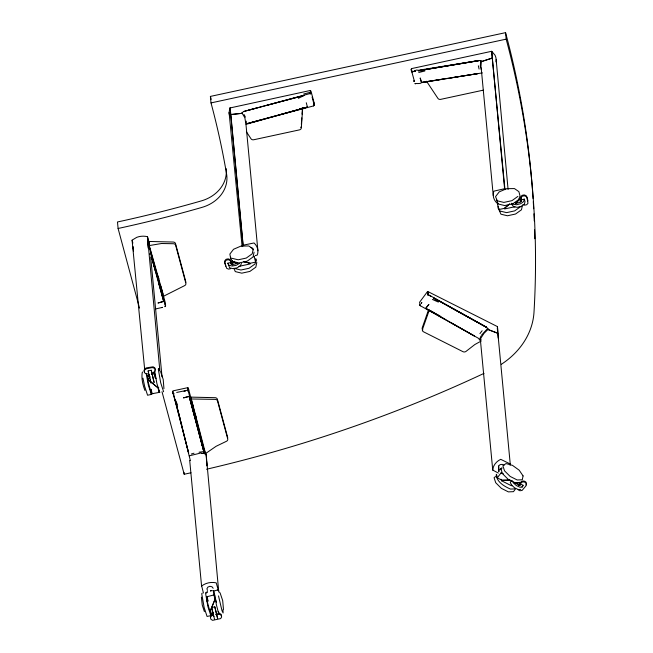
<?xml version="1.0" encoding="UTF-8"?>
<svg xmlns="http://www.w3.org/2000/svg" width="653" height="653" viewBox="0 0 653 653"><rect width="100%" height="100%" fill="white"/><g stroke="black" fill="none" stroke-linecap="round" stroke-linejoin="round"><path stroke-width="0.98" d="M312.093 97.085L314.191 104.88L313.513 105.925L247.193 123.58L307.432 107.084L306.273 102.75M202.259 593.161L201.728 593.708L204.128 607.437L207.058 616.448L210.837 615.632L210.405 610.514M313.513 105.925L314.199 105.19L314.052 102.554L310.975 91.118L309.889 90.571L229.84 107.99L229.089 112.561L242.108 246.622M496.002 61.855A15.207 12.725 -5.4 0 0 494.974 55.113L491.701 51.293L411.872 68.541L411.178 69.471L414.353 81.07M165.005 306.681L165.584 305.857L165.47 303.343L163.364 295.523M191.402 399.783L188.309 388.257L187.648 387.702L173.102 390.845L172.8 391.612L177.273 408.247M412.223 71.471L411.741 70.932C411.088 74.475 415.39 68.712 418.263 70.279L479.171 60.46L418.344 70.761L479.637 60.533L480.747 60.598L481.579 61.537L492.248 58.068L491.701 51.293L504.589 188.709L493.864 191.158A15.207 12.725 -5.4 0 0 497.113 203.246L497.251 203.312M496.141 474.837C496.843 482.085 504.385 486.412 510.45 489.073L515.552 488.868L513.478 491.668L508.377 491.88L501.357 488.346L495.709 482.722L494.068 477.637L495.635 476.559M163.944 388.633L163.201 379.426L160.565 371.573M504.043 465.271L502.214 464.356L500.076 464.65L498.614 466.038L498.982 471.499M243.569 261.584L250.115 263.29L255.617 262.098L255.813 258.661M163.209 296.413L184.603 285.639A2.53 2.122 -5.4 0 0 185.86 283.271L175.657 245.316A2.53 2.122 -5.4 0 0 173.331 243.724L161.552 243.504L149.602 245.52L148.753 241.186L149.211 246.157L163.144 296.266M254.066 252.172L253.078 256.947L247.144 261.2L239.031 262.955L232.55 261.38L230.648 258.408L230.713 257.217M522.473 204.993L521.486 209.768L515.552 214.021L507.446 215.776L500.957 214.2L498.206 208.087L498.28 206.895M149.7 254.278L150.484 253.152L164.687 303.392L165.413 306.069L165.005 306.641M301.351 124.413L301.792 117.875M302.045 114.169L302.461 107.925M302.69 107.99L301.335 127.89A2.53 2.122 -5.4 0 1 299.36 129.898L253.78 139.75A2.53 2.122 -5.4 0 1 250.997 138.763L246.401 131.784M509.389 204.152L504.426 208.348L498.933 209.531L497.488 204.185L497.986 203.556M149.602 374.781L147.317 375.826L148.411 379.883L151.063 382.07L150.957 383.082L148.141 370.92L151.251 370.243L154.075 382.405L151.251 370.243M232.329 260.947L231.831 261.584L232.786 265.142M242.696 246.442A15.207 12.725 -5.4 0 1 243.022 245.357L230.06 107.818L230.844 114.544L241.79 113.344L243.447 111.557L304.298 95.403L298.38 98.309M150.361 380.266L150.435 379.736M497.276 329.177L497.464 326.614L428.376 291.809L427.119 292.079L419.585 302.266L420.197 305.661L478.249 338.181L480.592 340.858L480.249 340.082M481.392 61.031L480.943 66.753L481.539 68.622M512.295 480.779L513.34 482.845L516.409 485.595L519.927 487.228L522.473 487.097L523.037 485.261L520.588 484.02L520.408 485.179L519.029 485.35L515.217 482.91M480.747 60.598L480.298 66.345L481.147 69.52M191.321 399.089L205.564 453.606L205.156 453.843L216.094 446.293L226.46 441.281A2.53 2.122 -5.4 0 0 227.717 438.914L217.514 400.958A2.53 2.122 -5.4 0 0 215.188 399.375L190.954 398.983L191.027 399.53L190.611 396.828L205.205 454.292L205.164 451.99M190.358 460.626L175.167 399.391L177.608 405.089M256.809 262.392L255.821 267.167L249.887 271.419L241.781 273.174L235.292 271.599L233.831 268.269M246.108 123.433L246.303 121.18M515.274 202.797L517.347 203.05L519.674 202.397L521.282 201.116L521.502 199.745L524.326 199.132L523.649 201.557L520.686 203.712L516.613 204.732L513.087 204.209M479.661 339.291L480.943 336.115M520.163 482.853L520.098 482.24M428.466 310.053L422.238 327.822A2.53 2.122 -5.4 0 0 422.891 329.92M429.348 309.922L422.458 329.439A2.53 2.122 -5.4 0 0 423.528 331.806L462.977 351.681A2.53 2.122 -5.4 0 0 466.022 351.387L474.813 344.555L481.359 340.939M525.918 484.934L526.408 483.587L525.747 481.89L523.935 480.983L521.812 481.269L518.4 485.228M498.778 471.368L498.614 466.038M428.49 294.74C428.433 296.544 426.564 294.136 428.164 293.94L428.49 294.74L486.42 327.161L433.47 297.907L486.844 327.528L488.501 329.7L497.872 333.299L510.246 464.136A15.207 12.725 -5.4 0 1 510.124 465.246M212.266 614.995L211.531 614.595L210.446 610.547L214.919 599.576L214.682 595.381M213.262 591.243L214.919 599.576L210.446 610.547L209.703 610.702L207.164 601.25L206.928 597.054M241.463 263.437L240.296 265.885L237.006 267.885L232.909 268.628L229.66 267.812L227.864 263.183L230.697 262.571L231.162 263.804L232.941 264.351L235.3 263.983L237.243 262.865M147.431 375.842L147.668 380.046L150.214 389.49L150.957 389.335L152.271 393.694L159.201 392.396L159.071 390.461M147.888 376.226L148.174 375.679M155.185 374.169L155.292 377.45M480.739 338.319L484.077 333.242L488.371 329.112M210.339 616.652L211.311 615.02M211.972 614.979L212.96 613.322M206.846 596.777L213.686 594.997M211.686 614.816L213.294 612.4M314.044 102.913L313.938 105.394M481.424 335.267L487.824 328.304M509.969 480.126L502.059 480.265L497.292 477.865L500.99 472.96L503.373 473.792M511.879 485.212L511.47 485.767L501.651 480.82L502.059 480.265L509.871 480.118M511.381 480.861L510.238 482.404L511.634 485.155L514.703 487.897L518.221 489.538L520.768 489.407M519.037 485.326L521.894 482.151L524.016 481.865L525.828 482.779L526.489 484.469L526 485.824L522.057 490.46L519.935 490.746L518.123 489.84M519.445 485.563L520.588 484.02M521.894 486.795L523.037 485.261M165.454 303.718L164.98 304.184M232.444 263.706L234.28 261.298M188.252 390.151C185.713 390.845 190.317 392.461 188.105 387.931M481.579 61.537L492.248 58.068L504.883 188.774A15.207 12.725 -5.4 0 1 505.724 189.615M479.922 333.601L482.126 330.745M206.095 454.97L205.654 452.766M415.561 83.878C412.329 82.882 420.638 84.433 421.593 82.67L482.379 72.899M519.38 199.01L515.641 203.581L519.69 199.141M497.717 203.703L497.488 204.185M206.038 592.344L205.507 592.891L207.907 606.621L210.837 615.632M217.776 590.247L218.314 589.692L219.245 592.573M142.77 371.949L142.232 372.504C141.317 378.569 142.787 384.756 144.901 390.421M501.92 467.997L500.035 469.736L501.945 467.981M163.585 295.972L163.177 296.201L163.568 295.907L149.202 245.389M509.691 203.883L504.426 208.348L504.598 208.96L514.997 206.715M500.818 473.107L501.382 472.886M517.886 196.398L511.952 200.659L503.847 202.414L497.357 200.838L495.529 196.675L499.21 191.876L506.687 188.676L514.45 188.578L518.874 191.631L520.008 195.892L518.735 199.549L512.801 203.809L504.696 205.556L498.206 203.989L496.378 199.826M520.637 206.617L514.703 210.878L506.597 212.633L500.108 211.058L498.206 208.087M173.094 393.424C175.673 393.155 172.09 396.559 172.808 391.237M239.602 263.298L236.304 265.298L232.215 266.032L228.966 265.224L227.864 263.183M420.32 305.792L419.903 304.714L419.838 305.18M245.74 124.437L307.432 107.084L278.39 115.14M310.51 92.799C308.902 94.595 312.248 94.277 310.51 92.799L310.338 90.571M152.908 372.814L154.386 372.12L155.357 370.488L154.892 368.749L153.194 367.696L151.529 367.68L146.59 368.741L145.113 369.443L144.142 371.067L144.607 372.814L146.305 373.867L147.97 373.883M212.87 615.208L211.401 615.91L210.421 617.534L210.895 619.281L212.584 620.334L220.665 618.587L221.645 616.954L221.171 615.216L219.481 614.163L215.833 614.571M425.495 69.561L418.761 72.499L424.842 70.989M207.27 596.385L206.813 597.038L207.907 601.095L207.164 601.25M189.223 455.851L201.255 452.904M191.329 454.006L194.014 453.215M204.014 452.651L204.283 453.476L189.19 396.363L183.615 397.857L189.19 396.363L194.414 415.912M267.028 105.28L304.298 95.403M244.018 111.41L310.175 93.518M251.805 122.446L260.327 120.119M161.691 307.612L162.589 307.351L155.332 309.016M248.515 110.177L257.029 107.941M303.661 94.032L309.922 92.391M299.588 108.855L302.502 108.072M139.513 308.102L118.095 228.477A1094.714 916.02 -5.4 0 0 201.981 207.385A35.474 29.687 -5.4 0 0 226.599 174.122A1094.714 916.02 -5.4 0 0 211.009 102.913L210.397 96.415L505.553 32.65A1216.351 1017.798 -5.4 0 1 533.077 198.561M211.009 102.913L506.165 39.147L505.553 32.65M483.302 90.155L440.693 99.362A2.53 2.122 -5.4 0 1 437.918 98.383L426.531 81.233M243.243 245.169L254.041 242.973A15.207 12.725 -5.4 0 1 257.29 255.062L255.152 255.649M151.439 374.381L154.19 373.785L153.977 371.908M147.668 380.046L148.411 379.883L157.969 387.817L159.201 392.396M156.165 378.209L155.422 378.365L154.19 373.785M158.712 387.653L157.969 387.817L151.063 382.07M150.925 389.302L151.349 394.42L147.57 395.236L144.631 386.233L142.966 378.144M176.694 392.445L187.444 390.216M238.933 266.359L250.287 263.91L250.115 263.29L243.659 261.592M230.697 268.677L228.607 269.126L226.697 268.367L224.812 263.037L224.893 261.633L226.199 260.18L228.297 259.723L230.207 260.49L231.652 264.171M218.314 589.692L213.996 591.063L216.396 604.792L218.69 613.608L215.939 614.204M214.919 599.576L215.661 599.421L216.421 602.254M214.543 619.273L211.694 607.51L214.804 606.841L217.653 618.595L214.804 606.841M213.36 590.753L213.792 590.663L213.058 590.541M488.501 329.7L497.872 333.299L497.464 326.614L498.206 338.025M520.139 482.33L514.531 483.302L520.237 482.6L515.111 482.779L508.091 479.245L502.443 473.621L500.802 468.536M418.344 70.761L479.082 60.623M199.034 452.194L203.85 451.598M450.921 77.87L477.833 73.609L421.487 82.441L420.214 78.131L421.487 82.441L443.73 78.997M241.79 113.344L230.844 114.544L243.145 245.21M519.078 199.002L519.837 199.353L520.563 202.03M152.778 393.783L152.214 393.612M253.421 256.4L254.18 256.751L255.617 262.098M231.701 258.229L238.19 259.804L246.295 258.057L252.229 253.797L253.217 249.03L248.793 245.977L241.03 246.067L233.554 249.266L229.872 254.066L230.648 258.408M234.443 268.448L240.933 270.024L249.046 268.277L254.98 264.016L256.254 260.359L255.968 259.249M190.831 397.122L215.074 397.685A2.53 2.122 -5.4 0 1 217.4 399.277L227.628 437.298A2.53 2.122 -5.4 0 1 227.595 438.318M148.941 241.455L173.216 242.043A2.53 2.122 -5.4 0 1 175.543 243.634L185.77 281.655A2.53 2.122 -5.4 0 1 185.738 282.676M523.322 204.667L524.596 205.181L526.693 204.724L527.999 203.271L526.971 197.753L526.196 196.537L524.286 195.778L522.188 196.227L520.882 197.688L521.461 201.557M231.856 261.331L236.957 263.363M250.532 247.405L252.458 248.189L253.291 249.838M253.731 256.417L254.18 256.751M438.375 302.086L432.433 299.458L439.698 301.351L433.47 297.907M232.06 261.086L237.006 263.306M149.194 242.818L147.39 236.688A15.207 12.725 -5.4 0 0 136.746 237.341L132.077 240.149L144.656 369.239M430.637 296.176L430.033 295.874L431.16 296.438M510.189 463.973L500.712 459.328A15.207 12.725 -5.4 0 0 492.746 470.095L498.345 473.066M452.913 308.673L486.338 327.251M429.707 310.322L434.172 312.73M429.437 310.363L433.91 312.763M434.669 313.081L440.057 315.979M147.349 375.573L150.002 377.067M451.109 322.778L474.323 335.952L425.772 308.306L428.825 304.469L425.772 308.306L444.922 319.252M147.513 375.312L150.1 376.92M219.4 613.281L221.089 614.334L221.555 616.073M213.172 588.28L212.005 586.786L209.94 586.296L207.94 587.055L206.944 588.696L207.417 590.451M241.863 112.781L244.851 117.76L245.789 123.352M213.653 615.942L213.947 616.44M244.075 114.544L245.389 117.091M163.617 391.767L160.687 382.756L158.279 369.035L158.818 368.48L159.438 370.398M159.838 392.584L156.908 383.58L154.622 370.79M151.349 394.42L148.411 385.409L146.207 373.614M218.216 611.543L219.326 613.796M501.006 479.22L501.651 480.82M220.061 592.785L222.697 600.646L223.457 609.282M204.389 611.632L202.25 605.062L201.402 597.12M155.741 272.268L151.725 257.682L163.65 301.392L158.099 302.984L163.65 301.392L158.981 284.145M133.522 251.478L132.934 246.858L133.432 248.662M527.999 200.985L526.889 196.871L526.106 195.655L524.196 194.896L522.106 195.345L520.792 196.806L521.38 200.675M524.326 199.132L525.028 201.72L524.351 204.144L521.38 206.299L517.315 207.328L513.789 206.805L512.213 204.944L511.748 203.214M231.782 264.106L230.117 259.6L228.207 258.841L226.118 259.29L224.803 260.751L224.73 262.155L225.832 266.261M230.697 262.571L231.162 264.302M158.14 276.08L158.932 279.035M160.785 285.916L162.899 293.785M192.725 404.697L193.525 407.643M195.361 414.492L196.169 417.479M132.086 240.222L132.861 243.12M177.804 410.206L179.91 418.034M180.963 421.952L181.746 424.891M218.241 589.839L216.2 582.851A15.207 12.725 -5.4 0 0 201.687 585.994L203.426 593.038M161.985 391.669L184.195 474.249A1216.351 1017.798 -5.4 0 0 190.994 472.764M155.275 369.606L154.802 367.859L153.112 366.806L146.501 367.859L145.031 368.553L144.06 370.186L144.525 371.932M148.141 370.92L148.566 372.488M211.694 607.51L212.625 611.779M173.363 394.257L188.66 453.076L175.167 399.391M189.19 396.363L203.401 449.893L188.26 391.041M200.357 438.31L202.34 445.893M149.798 378.585L148.974 374.863M498.108 206.315L498.933 209.531M132.934 246.858L133.432 248.801M478.331 65.79L479.09 69.071M190.839 399.163L190.945 399.644M212.796 612.563L213.139 614.138M496.541 474.315L497.292 477.865M218.51 595.887L221.996 610.726L223.106 612.979L223 609.69M207.515 598.352L207.907 601.095M148.149 378.054L148.411 379.883M150.035 248.475L150.704 253.682M411.472 68.72L411.741 70.932M411.186 69.104L411.472 71.487M480.616 342.205L492.746 470.095M508.083 189.468L496.149 59.554M481.343 69.528L493.244 195.476M246.01 124.829L257.911 250.776M218.665 590.9L206.185 454.733L206.862 465.899L206.577 461.263M189.697 460.357L201.597 586.239M184.015 472.388L184.195 474.249M150.688 257.029L162.026 376.863M159.879 371.002L147.505 236.745M118.095 228.477L117.483 221.979A1094.714 916.02 -5.4 0 0 201.369 200.887A35.474 29.687 -5.4 0 0 226.126 168.539M427.952 291.703L428.164 293.94M427.429 291.826L427.658 294.225M218.551 611.673L218.69 613.608M187.648 387.702L187.811 390.094M147.594 236.868L148.337 248.279L148.035 243.593M210.397 96.415A1094.714 916.02 -5.4 0 1 211.18 99.362M533.272 201.614A1216.351 1017.798 -5.4 0 1 533.681 208.74M533.942 213.833A1216.351 1017.798 -5.4 0 1 534.252 220.967M534.554 229.889A1216.351 1017.798 -5.4 0 1 534.766 238.745M506.165 39.147A1216.351 1017.798 -5.4 0 1 533.999 312.207A81.086 67.855 -5.4 0 1 501.341 364.301M484.028 373.361A1216.351 1017.798 -5.4 0 1 206.495 469.246M229.44 114.789A15.207 12.725 -5.4 0 1 229.089 112.561M301.098 126.845A2.53 2.122 -5.4 0 1 300.698 127.482M480.526 340.066L480.437 340.605L480.886 338.997L480.526 340.066M523.077 475.915L522.286 479.767L517.184 479.971L510.164 476.437L504.516 470.821L502.875 465.736L506.01 463.573L512.458 465.344L519.2 470.217L523.077 475.915M313.636 103.223L313.44 102.521L313.636 103.223M207.23 591.798L206.577 592.908L207.23 591.798M421.773 302.568L421.299 303.245L421.773 302.568M185.093 391.074L184.187 391.237L185.093 391.074M211.85 590.541L210.429 590.892L211.85 590.541M415.528 71.079L414.222 71.365L415.528 71.079M203.222 453.296L201.54 453.492L204.046 453.264L203.222 453.296M413.937 80.866L414.116 81.568L413.937 80.866"/></g></svg>
